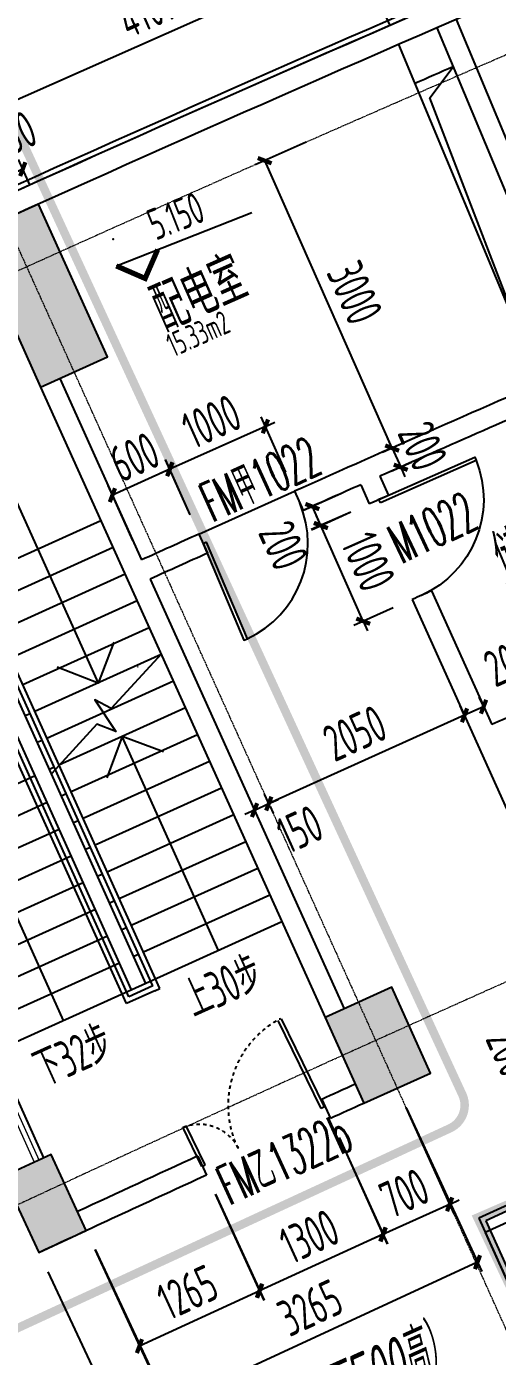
# Model space of a CAD drawing. Header units: millimetres. Extents: x 0 to 12095980, y -6694179 to 0.
# Drawn here: x 11648439 to 11652934, y -6415919 to -6403229 of the extents above; entities that cross this region are included whole.
import ezdxf
from ezdxf.enums import TextEntityAlignment as Align

# ---------------------------------------------------------------- set-up
doc = ezdxf.new("R2010")
doc.units = ezdxf.units.MM
doc.header["$LTSCALE"] = 10
for name, pattern in [('A1-RG-AXIS$0$CENTER', [50.8, 31.75, -6.35, 6.35, -6.35]), ('A1-RI-F2$0$Dash', [6, 3, -3]), ('A1-RI-F2$0$DASHDOT', [1, 0.5, -0.25, 0, -0.25]), ('A1-RI-F2$0$DASHED', [0.75, 0.5, -0.25]), ('A1-RI-F2$0$HIDDEN2', [0.1875, 0.125, -0.0625])]:
    doc.linetypes.add(name, pattern=pattern)
for name, color, linetype in [('A1-RD-2F$0$A-louban', 5, 'Continuous'), ('A1-RD-2F$0$A-WALL', 7, 'Continuous'), ('A1-RD-2F$0$外保温', 41, 'Continuous'), ('A1-RG-AXIS$0$A-COLU-HATH', 8, 'Continuous'), ('A1-RG-AXIS$0$A-COLUMN', 7, 'Continuous'), ('A1-RG-AXIS$0$A2-RG-AXIS-150$0$A-DIMS-100', 1, 'Continuous'), ('A1-RI-F2$0$0M-防火分区、防烟分区', 30, 'A1-RI-F2$0$DASHDOT'), ('A1-RI-F2$0$A-DIMS-1：100', 1, 'Continuous'), ('A1-RI-F2$0$A-DOOR', 32, 'Continuous'), ('A1-RI-F2$0$A-FUZHUXIAN', 55, 'A1-RI-F2$0$HIDDEN2'), ('A1-RI-F2$0$A-HOLE', 2, 'Continuous'), ('A1-RI-F2$0$A-STRS', 50, 'Continuous'), ('A1-RI-F2$0$A-STRS-HRAL', 3, 'Continuous'), ('A1-RI-F2$0$A-SYMB', 4, 'Continuous'), ('A1-RI-F2$0$A-SYMB-AREA', 4, 'Continuous'), ('A1-RI-F2$0$A-SYMB-NAME', 4, 'Continuous'), ('A1-RI-F2$0$A-SYMB-STRS', 1, 'Continuous'), ('A1-RI-F2$0$A-TEXT', 4, 'Continuous'), ('A1-RI-F2$0$A-TEXT1', 4, 'Continuous'), ('A1-RI-F2$0$A-WALL', 7, 'Continuous'), ('A1-RI-F2$0$A1-RI-BF$0$A-SYMB-STRS', 1, 'Continuous'), ('A1-RI-F2$0$N-SYMB-DOOR', 13, 'Continuous'), ('A1-RI-F2$0$N-SYMB-DOOR1', 13, 'Continuous'), ('A1-RI-F2$0$N-SYMB-DOOR2', 13, 'Continuous')]:
    doc.layers.add(name, color=color, linetype=linetype)
doc.layers.add('A1-RG-AXIS$0$A-GRID', color=1, linetype='A1-RG-AXIS$0$CENTER', lineweight=9)
doc.layers.add('A1-RI-F2$0$A-STRA-HRAL', color=3, linetype='Continuous', lineweight=9)
doc.styles.add('A1-RG-AXIS$0$A2-RG-AXIS-150$0$XD2008', font='romans.shx', dxfattribs={"width": 0.7})
doc.styles.add('A1-RI-F2$0$ECADI', font='gbeitc.shx', dxfattribs={"width": 0.7, "bigfont": 'gbcbig.shx'})
doc.styles.add('A1-RI-F2$0$ECADI-SYM', font='simplex.shx', dxfattribs={"width": 0.7, "bigfont": 'hztxt.shx'})
doc.styles.add('A1-RI-F2$0$HZTXT', font='hzs-1.shx', dxfattribs={"width": 0.7, "bigfont": 'hztxt.shx'})
doc.styles.add('A1-RI-F2$0$XD2008', font='xd-hzs.shx', dxfattribs={"width": 0.7, "bigfont": 'xd-hztxt.shx'})
doc.dimstyles.new('A1-RG-AXIS$0$A2-RG-AXIS-150$0$XD100', dxfattribs={"dimscale": 100, "dimtxt": 5.5, "dimasz": 1.5, "dimexe": 1, "dimexo": 2, "dimgap": 0.5, "dimtad": 1, "dimdec": 0, "dimdsep": 46, "dimtxsty": 'A1-RG-AXIS$0$A2-RG-AXIS-150$0$XD2008', "dimblk": 'A1-RG-AXIS$0$A2-RG-AXIS-150$0$_ArchTick', "dimcen": 2.5, "dimclrt": 4, "dimaunit": 1, "dimadec": 3, "dimazin": 0, "dimtfac": 1, "dimtdec": 0, "dimtix": 1, "dimtmove": 0, "dimatfit": 3, "dimfxl": 1, "dimtolj": 1, "dimtzin": 0, "dimarcsym": 0})
doc.dimstyles.new('A1-RI-F2$0$XD100$0', dxfattribs={"dimscale": 100, "dimtxt": 3.5, "dimasz": 2, "dimexe": 1, "dimexo": 2, "dimgap": 1, "dimtad": 1, "dimdec": 0, "dimdsep": 46, "dimtxsty": 'A1-RI-F2$0$XD2008', "dimblk1": 'A1-RI-F2$0$_ArchTick', "dimblk2": 'A1-RI-F2$0$_ArchTick', "dimsah": 1, "dimcen": 2.5, "dimclrd": 1, "dimclre": 1, "dimclrt": 4, "dimaunit": 1, "dimadec": 0, "dimazin": 0, "dimtfac": 1, "dimtdec": 0, "dimtix": 1, "dimtmove": 2, "dimatfit": 3, "dimfxl": 1, "dimtolj": 1, "dimtzin": 0, "dimarcsym": 0})

# ---------------------------------------------------------------- blocks, each defined once
blk = doc.blocks.new('A1-RI-F2$0$5erhfh')
at = {"layer": 'A1-RI-F2$0$A-SYMB-AREA', "style": 'A1-RI-F2$0$ECADI', "width": 0.7}
blk.add_attdef('340M2', text='', height=2.5, dxfattribs=at).set_placement((0, 1.25), align=Align.MIDDLE_LEFT)
at = {"layer": 'A1-RI-F2$0$A-SYMB-NAME', "style": 'A1-RI-F2$0$ECADI', "width": 0.7}
blk.add_attdef('CHINESENAME', (-12.29, 3.09), '', height=4.5, dxfattribs=at)
blk = doc.blocks.new('A1-RI-F2$0$_ArchTick')
at = {"color": 0, "linetype": 'ByBlock', "const_width": 0.4}
blk.add_lwpolyline([(-0.5, -0.5), (0.5, 0.5)], dxfattribs=at)
blk = doc.blocks.new('*D236')
at = {"layer": 'A1-RI-F2$0$A-DIMS-1：100', "color": 1, "linetype": 'ByBlock', "lineweight": -2, "transparency": 16777216}
for p, q in [((11653765, -6412341), (11653095, -6412638)), ((11653846, -6412524), (11653176, -6412821)), ((11653186, -6412597), (11653267, -6412780))]:
    blk.add_line(p, q, dxfattribs=at)
at = {"layer": 'A1-RI-F2$0$A-DIMS-1：100', "color": 1, "linetype": 'ByBlock', "lineweight": -2, "transparency": 16777216, "xscale": 100, "yscale": 100, "zscale": 100}
for p, rotation in [((11653186, -6412597), 113.8754488743061), ((11653267, -6412780), 293.8754488743061)]:
    blk.add_blockref('A1-RI-F2$0$_ArchTick', p, dxfattribs=dict(at, rotation=rotation))
at = {"layer": 'A1-RI-F2$0$A-DIMS-1：100', "color": 4, "linetype": 'ByBlock', "transparency": 16777216, "insert": (11653061, -6413013), "char_height": 350, "attachment_point": 5, "rotation": 293.8754, "style": 'A1-RI-F2$0$XD2008'}
blk.add_mtext('\\A1;200', dxfattribs=at)
blk = doc.blocks.new('*D116')
at = {"layer": 'A1-RI-F2$0$A-DIMS-1：100', "color": 1, "linetype": 'ByBlock', "lineweight": -2, "transparency": 16777216}
for p, q in [((11652066, -6413553), (11652786, -6415110)), ((11649102, -6414923), (11649822, -6416480)), ((11652744, -6415020), (11649780, -6416389))]:
    blk.add_line(p, q, dxfattribs=at)
at = {"layer": 'A1-RI-F2$0$A-DIMS-1：100', "color": 1, "linetype": 'ByBlock', "lineweight": -2, "transparency": 16777216, "xscale": 100, "yscale": 100, "zscale": 100}
for p, rotation in [((11652744, -6415020), 24.79391384182029), ((11649780, -6416389), 204.7939138418203)]:
    blk.add_blockref('A1-RI-F2$0$_ArchTick', p, dxfattribs=dict(at, rotation=rotation))
at = {"layer": 'A1-RI-F2$0$A-DIMS-1：100', "color": 4, "linetype": 'ByBlock', "transparency": 16777216, "insert": (11651146, -6415455), "char_height": 350, "attachment_point": 5, "rotation": 24.7939, "style": 'A1-RI-F2$0$XD2008'}
blk.add_mtext('\\A1;3265', dxfattribs=at)
blk = doc.blocks.new('*D241')
at = {"layer": 'A1-RI-F2$0$A-DIMS-1：100', "color": 1, "linetype": 'ByBlock', "lineweight": -2, "transparency": 16777216}
for p, q in [((11649093, -6414899), (11649832, -6416475)), ((11648640, -6415111), (11649379, -6416687)), ((11649790, -6416384), (11649337, -6416596)), ((11649790, -6416384), (11649880, -6416342)), ((11649337, -6416596), (11649246, -6416639))]:
    blk.add_line(p, q, dxfattribs=at)
at = {"layer": 'A1-RI-F2$0$A-DIMS-1：100', "color": 1, "linetype": 'ByBlock', "lineweight": -2, "transparency": 16777216, "xscale": 100, "yscale": 100, "zscale": 100}
for p, rotation in [((11649790, -6416384), 205.1324728705067), ((11649337, -6416596), 25.13247287050674)]:
    blk.add_blockref('A1-RI-F2$0$_ArchTick', p, dxfattribs=dict(at, rotation=rotation))
at = {"layer": 'A1-RI-F2$0$A-DIMS-1：100', "color": 4, "linetype": 'ByBlock', "transparency": 16777216, "insert": (11649446, -6416241), "char_height": 350, "attachment_point": 5, "rotation": 25.1325, "style": 'A1-RI-F2$0$XD2008'}
blk.add_mtext('\\A1;500', dxfattribs=at)
blk = doc.blocks.new('*D242')
at = {"layer": 'A1-RI-F2$0$A-DIMS-1：100', "color": 1, "linetype": 'ByBlock', "lineweight": -2, "transparency": 16777216}
for p, q in [((11652060, -6413543), (11652519, -6414559)), ((11651422, -6413831), (11651882, -6414847)), ((11652478, -6414468), (11652569, -6414426)), ((11652478, -6414468), (11651840, -6414756)), ((11651840, -6414756), (11651749, -6414797))]:
    blk.add_line(p, q, dxfattribs=at)
at = {"layer": 'A1-RI-F2$0$A-DIMS-1：100', "color": 1, "linetype": 'ByBlock', "lineweight": -2, "transparency": 16777216, "xscale": 100, "yscale": 100, "zscale": 100}
for p, rotation in [((11652478, -6414468), 204.3420965822948), ((11651840, -6414756), 24.34209658229478)]:
    blk.add_blockref('A1-RI-F2$0$_ArchTick', p, dxfattribs=dict(at, rotation=rotation))
at = {"layer": 'A1-RI-F2$0$A-DIMS-1：100', "color": 4, "linetype": 'ByBlock', "transparency": 16777216, "insert": (11652046, -6414361), "char_height": 350, "attachment_point": 5, "rotation": 24.3421, "style": 'A1-RI-F2$0$XD2008'}
blk.add_mtext('\\A1;700', dxfattribs=at)
blk = doc.blocks.new('*D243')
at = {"layer": 'A1-RI-F2$0$A-DIMS-1：100', "color": 1, "linetype": 'ByBlock', "lineweight": -2, "transparency": 16777216}
for p, q in [((11651423, -6413831), (11651886, -6414845)), ((11650240, -6414371), (11650703, -6415385)), ((11651844, -6414754), (11650661, -6415294))]:
    blk.add_line(p, q, dxfattribs=at)
at = {"layer": 'A1-RI-F2$0$A-DIMS-1：100', "color": 1, "linetype": 'ByBlock', "lineweight": -2, "transparency": 16777216, "xscale": 100, "yscale": 100, "zscale": 100}
for p, rotation in [((11651844, -6414754), 24.54432304152413), ((11650661, -6415294), 204.5443230415242)]:
    blk.add_blockref('A1-RI-F2$0$_ArchTick', p, dxfattribs=dict(at, rotation=rotation))
at = {"layer": 'A1-RI-F2$0$A-DIMS-1：100', "color": 4, "linetype": 'ByBlock', "transparency": 16777216, "insert": (11651139, -6414774), "char_height": 350, "attachment_point": 5, "rotation": 24.5443, "style": 'A1-RI-F2$0$XD2008'}
blk.add_mtext('\\A1;1300', dxfattribs=at)
blk = doc.blocks.new('*D244')
at = {"layer": 'A1-RI-F2$0$A-DIMS-1：100', "color": 1, "linetype": 'ByBlock', "lineweight": -2, "transparency": 16777216}
for p, q in [((11650241, -6414371), (11650706, -6415383)), ((11649091, -6414899), (11649557, -6415912)), ((11650665, -6415292), (11649516, -6415821))]:
    blk.add_line(p, q, dxfattribs=at)
at = {"layer": 'A1-RI-F2$0$A-DIMS-1：100', "color": 1, "linetype": 'ByBlock', "lineweight": -2, "transparency": 16777216, "xscale": 100, "yscale": 100, "zscale": 100}
for p, rotation in [((11650665, -6415292), 24.70948698185333), ((11649516, -6415821), 204.7094869818534)]:
    blk.add_blockref('A1-RI-F2$0$_ArchTick', p, dxfattribs=dict(at, rotation=rotation))
at = {"layer": 'A1-RI-F2$0$A-DIMS-1：100', "color": 4, "linetype": 'ByBlock', "transparency": 16777216, "insert": (11649975, -6415307), "char_height": 350, "attachment_point": 5, "rotation": 24.7095, "style": 'A1-RI-F2$0$XD2008'}
blk.add_mtext('\\A1;1265', dxfattribs=at)
blk = doc.blocks.new('A1-RI-F2$0$A1wenzi')
at = {"layer": 'A1-RI-F2$0$A-SYMB-NAME', "linetype": 'ByBlock', "style": 'A1-RI-F2$0$HZTXT', "width": 0.7}
blk.add_attdef('行政办公', (11600457, -6454949), '', height=350, dxfattribs=at)
blk = doc.blocks.new('A1-RI-F2$0$进户门')
at = {"layer": 'A1-RI-F2$0$A-DOOR', "linetype": 'Continuous'}
for p, q in [((0, 0), (0, -383)), ((1200, 4), (1200, -860))]:
    blk.add_line(p, q, dxfattribs=at)
for points in [[(0, 0), (0, -383)], [(0, 0), (32, 0)], [(32, 0), (32, -383)], [(1168, 4), (1168, -860)], [(1200, 4), (1168, 4)], [(1200, 4), (1200, -860)]]:
    blk.add_lwpolyline(points, dxfattribs=at)
at = {"layer": 'A1-RI-F2$0$A-DOOR', "linetype": 'A1-RI-F2$0$Dash'}
for centre, radius, start, end in [((-25, -1), 383, 274.2492, 0.2101), ((1229, 4), 872, 180.2762, 268.0603)]:
    blk.add_arc(centre, radius, start, end, dxfattribs=at)
blk = doc.blocks.new('*D294')
at = {"layer": 'A1-RI-F2$0$A-DIMS-1：100', "color": 1, "linetype": 'ByBlock', "lineweight": -2, "transparency": 16777216}
for p, q in [((11651108, -6404333), (11650621, -6404549)), ((11651929, -6407251), (11650712, -6404508)), ((11652324, -6407076), (11651838, -6407291))]:
    blk.add_line(p, q, dxfattribs=at)
at = {"layer": 'A1-RI-F2$0$A-DIMS-1：100', "color": 1, "linetype": 'ByBlock', "lineweight": -2, "transparency": 16777216, "xscale": 100, "yscale": 100, "zscale": 100}
for p, rotation in [((11650712, -6404508), 113.9226240927053), ((11651929, -6407251), 293.9226240927052)]:
    blk.add_blockref('A1-RI-F2$0$_ArchTick', p, dxfattribs=dict(at, rotation=rotation))
at = {"layer": 'A1-RI-F2$0$A-DIMS-1：100', "color": 4, "linetype": 'ByBlock', "transparency": 16777216, "insert": (11651572, -6405768), "char_height": 350, "attachment_point": 5, "rotation": 293.9226, "style": 'A1-RI-F2$0$XD2008'}
blk.add_mtext('\\A1;3000', dxfattribs=at)
blk = doc.blocks.new('*D295')
at = {"layer": 'A1-RI-F2$0$A-DIMS-1：100', "color": 1, "linetype": 'ByBlock', "lineweight": -2, "transparency": 16777216}
for p, q in [((11651929, -6407251), (11651889, -6407160)), ((11652033, -6407205), (11651838, -6407292)), ((11651929, -6407251), (11652011, -6407434)), ((11652114, -6407388), (11651919, -6407475)), ((11652011, -6407434), (11652051, -6407525))]:
    blk.add_line(p, q, dxfattribs=at)
at = {"layer": 'A1-RI-F2$0$A-DIMS-1：100', "color": 1, "linetype": 'ByBlock', "lineweight": -2, "transparency": 16777216, "xscale": 100, "yscale": 100, "zscale": 100}
for p, rotation in [((11651929, -6407251), 293.9808935810037), ((11652011, -6407434), 113.9808935810037)]:
    blk.add_blockref('A1-RI-F2$0$_ArchTick', p, dxfattribs=dict(at, rotation=rotation))
at = {"layer": 'A1-RI-F2$0$A-DIMS-1：100', "color": 4, "linetype": 'ByBlock', "transparency": 16777216, "insert": (11652221, -6407231), "char_height": 350, "attachment_point": 5, "rotation": 293.9809, "style": 'A1-RI-F2$0$XD2008'}
blk.add_mtext('\\A1;200', dxfattribs=at)
blk = doc.blocks.new('*D296')
at = {"layer": 'A1-RI-F2$0$A-DIMS-1：100', "color": 1, "linetype": 'ByBlock', "lineweight": -2, "transparency": 16777216}
for p, q in [((11652615, -6409790), (11652579, -6409710)), ((11652802, -6409719), (11652620, -6409801)), ((11652797, -6409708), (11652761, -6409627))]:
    blk.add_line(p, q, dxfattribs=at)
at = {"layer": 'A1-RI-F2$0$A-DIMS-1：100', "color": 1, "linetype": 'ByBlock', "lineweight": -2, "transparency": 16777216, "xscale": 100, "yscale": 100, "zscale": 100}
for p, rotation in [((11652620, -6409801), 204.2523661016138), ((11652802, -6409719), 24.2523661016138)]:
    blk.add_blockref('A1-RI-F2$0$_ArchTick', p, dxfattribs=dict(at, rotation=rotation))
at = {"layer": 'A1-RI-F2$0$A-DIMS-1：100', "color": 4, "linetype": 'ByBlock', "transparency": 16777216, "insert": (11653037, -6409292), "char_height": 350, "attachment_point": 5, "rotation": 24.2524, "style": 'A1-RI-F2$0$XD2008'}
blk.add_mtext('\\A1;200', dxfattribs=at)
blk = doc.blocks.new('*D297')
at = {"layer": 'A1-RI-F2$0$A-DIMS-1：100', "color": 1, "linetype": 'ByBlock', "lineweight": -2, "transparency": 16777216}
for p, q in [((11652614, -6409787), (11652579, -6409710)), ((11652620, -6409801), (11650751, -6410644)), ((11650745, -6410630), (11650710, -6410553))]:
    blk.add_line(p, q, dxfattribs=at)
at = {"layer": 'A1-RI-F2$0$A-DIMS-1：100', "color": 1, "linetype": 'ByBlock', "lineweight": -2, "transparency": 16777216, "xscale": 100, "yscale": 100, "zscale": 100}
for p, rotation in [((11652620, -6409801), 24.29328656344113), ((11650751, -6410644), 204.2932865634411)]:
    blk.add_blockref('A1-RI-F2$0$_ArchTick', p, dxfattribs=dict(at, rotation=rotation))
at = {"layer": 'A1-RI-F2$0$A-DIMS-1：100', "color": 4, "linetype": 'ByBlock', "transparency": 16777216, "insert": (11651572, -6409972), "char_height": 350, "attachment_point": 5, "rotation": 24.2933, "style": 'A1-RI-F2$0$XD2008'}
blk.add_mtext('\\A1;2050', dxfattribs=at)
blk = doc.blocks.new('A1-RI-F2$0$A-X-D2-60$0$d1000')
at = {"layer": 'A1-RI-F2$0$A-DOOR'}
blk.add_lwpolyline([(1257258, 175907), (1257258, 175942), (1256258, 175942), (1256258, 175907)], close=True, dxfattribs=at)
blk.add_arc((1257258, 175942), 1000, 182.0058, 269.9549, dxfattribs=at)
blk = doc.blocks.new('*D298')
at = {"layer": 'A1-RI-F2$0$A-DIMS-1：100', "color": 1, "linetype": 'ByBlock', "lineweight": -2, "transparency": 16777216}
for p, q in [((11650719, -6407044), (11649807, -6407452)), ((11650915, -6407481), (11650678, -6406953)), ((11650719, -6407044), (11650810, -6407003)), ((11650002, -6407889), (11649766, -6407361)), ((11649807, -6407452), (11649715, -6407493))]:
    blk.add_line(p, q, dxfattribs=at)
at = {"layer": 'A1-RI-F2$0$A-DIMS-1：100', "color": 1, "linetype": 'ByBlock', "lineweight": -2, "transparency": 16777216, "xscale": 100, "yscale": 100, "zscale": 100}
for p, rotation in [((11650719, -6407044), 204.1197708301754), ((11649807, -6407452), 24.11977083017544)]:
    blk.add_blockref('A1-RI-F2$0$_ArchTick', p, dxfattribs=dict(at, rotation=rotation))
at = {"layer": 'A1-RI-F2$0$A-DIMS-1：100', "color": 4, "linetype": 'ByBlock', "transparency": 16777216, "insert": (11650204, -6406997), "char_height": 350, "attachment_point": 5, "rotation": 24.1198, "style": 'A1-RI-F2$0$XD2008'}
blk.add_mtext('\\A1;1000', dxfattribs=at)
blk = doc.blocks.new('*D299')
at = {"layer": 'A1-RI-F2$0$A-DIMS-1：100', "color": 1, "linetype": 'ByBlock', "lineweight": -2, "transparency": 16777216}
for p, q in [((11650000, -6407887), (11649764, -6407362)), ((11649805, -6407453), (11649258, -6407700)), ((11649453, -6408134), (11649217, -6407609))]:
    blk.add_line(p, q, dxfattribs=at)
at = {"layer": 'A1-RI-F2$0$A-DIMS-1：100', "color": 1, "linetype": 'ByBlock', "lineweight": -2, "transparency": 16777216, "xscale": 100, "yscale": 100, "zscale": 100}
for p, rotation in [((11649805, -6407453), 24.29340956320583), ((11649258, -6407700), 204.2934095632058)]:
    blk.add_blockref('A1-RI-F2$0$_ArchTick', p, dxfattribs=dict(at, rotation=rotation))
at = {"layer": 'A1-RI-F2$0$A-DIMS-1：100', "color": 4, "linetype": 'ByBlock', "transparency": 16777216, "insert": (11649468, -6407337), "char_height": 350, "attachment_point": 5, "rotation": 24.2934, "style": 'A1-RI-F2$0$XD2008'}
blk.add_mtext('\\A1;600', dxfattribs=at)
blk = doc.blocks.new('*D300')
at = {"layer": 'A1-RI-F2$0$A-DIMS-1：100', "color": 1, "linetype": 'ByBlock', "lineweight": -2, "transparency": 16777216}
for p, q in [((11650751, -6410644), (11650842, -6410603)), ((11650615, -6410706), (11650523, -6410747)), ((11650615, -6410706), (11650751, -6410644)), ((11650627, -6410734), (11650656, -6410797)), ((11650764, -6410672), (11650792, -6410735))]:
    blk.add_line(p, q, dxfattribs=at)
at = {"layer": 'A1-RI-F2$0$A-DIMS-1：100', "color": 1, "linetype": 'ByBlock', "lineweight": -2, "transparency": 16777216, "xscale": 100, "yscale": 100, "zscale": 100}
for p, rotation in [((11650615, -6410706), 24.29328656336503), ((11650751, -6410644), 204.2932865633651)]:
    blk.add_blockref('A1-RI-F2$0$_ArchTick', p, dxfattribs=dict(at, rotation=rotation))
at = {"layer": 'A1-RI-F2$0$A-DIMS-1：100', "color": 4, "linetype": 'ByBlock', "transparency": 16777216, "insert": (11651047, -6410888), "char_height": 350, "attachment_point": 5, "rotation": 24.2933, "style": 'A1-RI-F2$0$XD2008'}
blk.add_mtext('\\A1;150', dxfattribs=at)
blk = doc.blocks.new('A1-RD-2F')
at = {"layer": 'A1-RD-2F$0$A-louban'}
blk.add_lwpolyline([(11674044.9, -6394540.6, 0.0055257), (11667448.1, -6396927.4), (11667323.5, -6396600.3, 0.0025517), (11666108.9, -6397057.8), (11666233.2, -6397385, 0.0036833), (11661849.4, -6399083.9), (11661717.6, -6398759.6, 0.0010199), (11660513.4, -6399239.5), (11660643, -6399564.6, 0.0012339), (11659190.3, -6400151), (11659056.7, -6399827.5, 0.0010212), (11657855.3, -6400318.8), (11657987.8, -6400642.8, 0.0025217), (11655033.1, -6401875.6), (11654894.9, -6401554, 0.0011154), (11653700.6, -6402062.3), (11653837.6, -6402384.4, 0.0053613), (11647609.3, -6405129.5)], format="xyb", dxfattribs=at)
blk.add_lwpolyline([(11669661, -6410633.4), (11668693.3, -6408112.8, 0.0140492), (11652817.9, -6414736.6), (11653928.7, -6417197.6, -0.0140466)], format="xyb", close=True, dxfattribs=at)
at = {"layer": 'A1-RD-2F$0$A-WALL', "linetype": 'ByBlock'}
for centre, radius, start, end in [((11778729.3, -6694180.2), 317400, 113.216508, 114.400131), ((11778761, -6694251.1), 317277.6, 113.21687, 114.394258)]:
    blk.add_arc(centre, radius, start, end, dxfattribs=at)
at = {"layer": 'A1-RD-2F$0$外保温'}
blk.add_arc((11778729.3, -6694180.2), 317450, 113.216508, 114.401579, dxfattribs=at)
blk = doc.blocks.new('A1-RI-F2$0$st-03-2f')
at = {"layer": 'A1-RI-F2$0$A-STRS', "linetype": 'Continuous', "ltscale": 0.5}
for p, q in [((12252903, 7223949), (12249903, 7223949)), ((12251328, 7219749), (12251328, 7223949)), ((12251478, 7221943), (12251478, 7223949)), ((12252903, 7223669), (12251578, 7223669)), ((12252903, 7223389), (12251578, 7223389)), ((12252903, 7223109), (12251578, 7223109)), ((12252903, 7222829), (12251578, 7222829)), ((12251528, 7222549), (12251478, 7222549)), ((12252903, 7222549), (12251578, 7222549)), ((12251528, 7222269), (12251478, 7222269)), ((12252171, 7222269), (12251578, 7222269)), ((12252903, 7222269), (12252171, 7222269)), ((12251328, 7221989), (12249903, 7221989)), ((12251528, 7221989), (12251478, 7221989)), ((12251478, 7219749), (12251478, 7221943)), ((12252903, 7221989), (12251578, 7221989)), ((12251328, 7221709), (12249903, 7221709)), ((12251528, 7221709), (12251478, 7221709)), ((12252903, 7221709), (12251578, 7221709)), ((12251328, 7221429), (12249903, 7221429)), ((12251528, 7221429), (12251478, 7221429)), ((12252903, 7221429), (12251578, 7221429)), ((12251328, 7221149), (12249903, 7221149)), ((12251528, 7221149), (12251478, 7221149)), ((12252903, 7221149), (12251578, 7221149)), ((12251328, 7220869), (12249903, 7220869)), ((12251528, 7220869), (12251478, 7220869)), ((12252903, 7220869), (12251578, 7220869)), ((12251328, 7220589), (12249903, 7220589)), ((12251528, 7220589), (12251478, 7220589)), ((12252903, 7220589), (12251578, 7220589)), ((12251328, 7220309), (12249903, 7220309)), ((12251528, 7220309), (12251478, 7220309)), ((12252903, 7220309), (12251578, 7220309)), ((12251328, 7220029), (12249903, 7220029)), ((12251528, 7220029), (12251478, 7220029)), ((12252903, 7220029), (12251578, 7220029)), ((12251478, 7219749), (12249903, 7219749)), ((12252903, 7219749), (12251478, 7219749))]:
    blk.add_line(p, q, dxfattribs=at)
at = {"layer": 'A1-RI-F2$0$A-STRS-HRAL', "ltscale": 50}
for p, q in [((12251228, 7219649), (12251228, 7224049)), ((12251278, 7219699), (12251278, 7223999)), ((12251528, 7219699), (12251528, 7223999)), ((12251578, 7219649), (12251578, 7224049)), ((12251528, 7219649), (12251228, 7219649)), ((12251528, 7219699), (12251278, 7219699)), ((12251528, 7219649), (12251578, 7219649))]:
    blk.add_line(p, q, dxfattribs=at)
at = {"layer": 'A1-RI-F2$0$A-SYMB-STRS'}
for points in [[(12252907, 7222554), (12252254, 7222275), (12252146, 7222417), (12252205, 7222058), (12252070, 7222196), (12251478, 7221943)], [(12252539, 7221695), (12252240, 7221989), (12251946, 7221690)], [(12252240, 7219749), (12252240, 7221989)]]:
    blk.add_lwpolyline(points, dxfattribs=at)
at = {"layer": 'A1-RI-F2$0$A1-RI-BF$0$A-SYMB-STRS', "ltscale": 50}
for points in [[(12250615, 7219749), (12250618, 7224982), (12252240, 7224982), (12252240, 7222549)], [(12252540, 7222843), (12252240, 7222549), (12251946, 7222849)]]:
    blk.add_lwpolyline(points, dxfattribs=at)
blk = doc.blocks.new('*D387')
at = {"layer": 'A1-RI-F2$0$A-DIMS-1：100', "color": 1, "linetype": 'ByBlock', "lineweight": -2, "transparency": 16777216}
for p, q in [((11648470, -6404740), (11648361, -6404498)), ((11648151, -6404884), (11648042, -6404642)), ((11648402, -6404589), (11648083, -6404733))]:
    blk.add_line(p, q, dxfattribs=at)
at = {"layer": 'A1-RI-F2$0$A-DIMS-1：100', "color": 1, "linetype": 'ByBlock', "lineweight": -2, "transparency": 16777216, "xscale": 100, "yscale": 100, "zscale": 100}
for p, rotation in [((11648402, -6404589), 24.29957454184757), ((11648083, -6404733), 204.2995745418475)]:
    blk.add_blockref('A1-RI-F2$0$_ArchTick', p, dxfattribs=dict(at, rotation=rotation))
at = {"layer": 'A1-RI-F2$0$A-DIMS-1：100', "color": 4, "linetype": 'ByBlock', "transparency": 16777216, "insert": (11648295, -6404270), "char_height": 350, "attachment_point": 5, "rotation": 24.2996, "style": 'A1-RI-F2$0$XD2008'}
blk.add_mtext('\\A1;350', dxfattribs=at)
blk = doc.blocks.new('*D391')
at = {"layer": 'A1-RI-F2$0$A-DIMS-1：100', "color": 1, "linetype": 'ByBlock', "lineweight": -2, "transparency": 16777216}
for p, q in [((11651587, -6402491), (11647830, -6404158)), ((11651909, -6403217), (11651546, -6402400)), ((11648152, -6404884), (11647790, -6404066))]:
    blk.add_line(p, q, dxfattribs=at)
at = {"layer": 'A1-RI-F2$0$A-DIMS-1：100', "color": 1, "linetype": 'ByBlock', "lineweight": -2, "transparency": 16777216, "xscale": 100, "yscale": 100, "zscale": 100}
for p, rotation in [((11651587, -6402491), 23.92111241610926), ((11647830, -6404158), 203.9211124161092)]:
    blk.add_blockref('A1-RI-F2$0$_ArchTick', p, dxfattribs=dict(at, rotation=rotation))
at = {"layer": 'A1-RI-F2$0$A-DIMS-1：100', "color": 4, "linetype": 'ByBlock', "transparency": 16777216, "insert": (11649597, -6403073), "char_height": 350, "attachment_point": 5, "rotation": 23.9211, "style": 'A1-RI-F2$0$XD2008'}
blk.add_mtext('\\A1;4109', dxfattribs=at)
blk = doc.blocks.new('*D508')
at = {"layer": 'A1-RI-F2$0$A-DIMS-1：100', "color": 1, "linetype": 'ByBlock', "lineweight": -2, "transparency": 16777216}
for p, q in [((11651534, -6407862), (11651156, -6408029)), ((11651248, -6407989), (11651207, -6407897)), ((11651653, -6408903), (11651248, -6407989)), ((11651939, -6408776), (11651562, -6408943)), ((11651653, -6408903), (11651694, -6408994))]:
    blk.add_line(p, q, dxfattribs=at)
at = {"layer": 'A1-RI-F2$0$A-DIMS-1：100', "color": 1, "linetype": 'ByBlock', "lineweight": -2, "transparency": 16777216, "xscale": 100, "yscale": 100, "zscale": 100}
for p, rotation in [((11651248, -6407989), 293.9169693604501), ((11651653, -6408903), 113.9169693604501)]:
    blk.add_blockref('A1-RI-F2$0$_ArchTick', p, dxfattribs=dict(at, rotation=rotation))
at = {"layer": 'A1-RI-F2$0$A-DIMS-1：100', "color": 4, "linetype": 'ByBlock', "transparency": 16777216, "insert": (11651702, -6408334), "char_height": 350, "attachment_point": 5, "rotation": 293.917, "style": 'A1-RI-F2$0$XD2008'}
blk.add_mtext('\\A1;1000', dxfattribs=at)
blk = doc.blocks.new('*D509')
at = {"layer": 'A1-RI-F2$0$A-DIMS-1：100', "color": 1, "linetype": 'ByBlock', "lineweight": -2, "transparency": 16777216}
for p, q in [((11651447, -6407683), (11651076, -6407850)), ((11651249, -6407991), (11651167, -6407809)), ((11651529, -6407865), (11651158, -6408033))]:
    blk.add_line(p, q, dxfattribs=at)
at = {"layer": 'A1-RI-F2$0$A-DIMS-1：100', "color": 1, "linetype": 'ByBlock', "lineweight": -2, "transparency": 16777216, "xscale": 100, "yscale": 100, "zscale": 100}
for p, rotation in [((11651167, -6407809), 114.252366102609), ((11651249, -6407991), 294.252366102609)]:
    blk.add_blockref('A1-RI-F2$0$_ArchTick', p, dxfattribs=dict(at, rotation=rotation))
at = {"layer": 'A1-RI-F2$0$A-DIMS-1：100', "color": 4, "linetype": 'ByBlock', "transparency": 16777216, "insert": (11650891, -6408180), "char_height": 350, "attachment_point": 5, "rotation": 294.2524, "style": 'A1-RI-F2$0$XD2008'}
blk.add_mtext('\\A1;200', dxfattribs=at)
blk = doc.blocks.new('A1-RI-F2$0$mc')
at = {"layer": 'A1-RI-F2$0$N-SYMB-DOOR', "style": 'A1-RI-F2$0$ECADI-SYM', "width": 0.7}
for tag, p in [('门窗主编号1', (55.7, -311.3)), ('门窗主编号2', (667.6, -311.3))]:
    blk.add_attdef(tag, p, '', height=180, dxfattribs=at)
at = {"layer": 'A1-RI-F2$0$N-SYMB-DOOR', "style": 'A1-RI-F2$0$ECADI-SYM', "width": 0.7, "flags": 1}
for tag, p in [('洞口尺寸(宽X高)', (55.6, -717.2)), ('备注', (57.1, -921.2))]:
    blk.add_attdef(tag, p, '', height=180, dxfattribs=at)
at = {"layer": 'A1-RI-F2$0$N-SYMB-DOOR1', "style": 'A1-RI-F2$0$ECADI-SYM', "width": 0.7}
blk.add_attdef('门窗辅编号1', (55.7, -516.1), '', height=180, dxfattribs=at)
at = {"layer": 'A1-RI-F2$0$N-SYMB-DOOR2', "style": 'A1-RI-F2$0$ECADI-SYM', "width": 0.7}
blk.add_attdef('门窗辅编号2', (311.5, -516.1), '', height=180, dxfattribs=at)
blk = doc.blocks.new('A1-RG-AXIS$0$A2-RG-AXIS-150$0$_ArchTick')
at = {"color": 0, "linetype": 'ByBlock', "const_width": 0.4}
blk.add_lwpolyline([(-0.5, -0.5), (0.5, 0.5)], dxfattribs=at)
blk = doc.blocks.new('*D722')
at = {"layer": 'A1-RG-AXIS$0$A2-RG-AXIS-150$0$A-DIMS-100', "color": 0, "lineweight": -2, "ltscale": 3, "transparency": 16777216}
for p, q in [((11670910, -6387267), (11670916, -6387284)), ((11580897, -6435951), (11580908, -6435965))]:
    blk.add_line(p, q, dxfattribs=at)
blk.add_arc((11778732, -6694179), 325182, 109.35703, 127.45663, dxfattribs=at)
at = {"layer": 'A1-RG-AXIS$0$A2-RG-AXIS-150$0$A-DIMS-100', "color": 0, "lineweight": -2, "ltscale": 3, "transparency": 16777216, "xscale": 150, "yscale": 150, "zscale": 150}
for p, rotation in [((11670949, -6387378), 19.35703132825471), ((11580969, -6436044), 217.4566338573137)]:
    blk.add_blockref('A1-RG-AXIS$0$A2-RG-AXIS-150$0$_ArchTick', p, dxfattribs=dict(at, rotation=rotation))
at = {"layer": 'A1-RG-AXIS$0$A2-RG-AXIS-150$0$A-DIMS-100', "color": 4, "ltscale": 3, "transparency": 16777216, "insert": (11623903, -6407911), "char_height": 375, "attachment_point": 5, "rotation": 28.4068, "style": 'A1-RG-AXIS$0$A2-RG-AXIS-150$0$XD2008'}
blk.add_mtext('\\A1;18°5\'59"', dxfattribs=at)
blk = doc.blocks.new('A1-RG-AXIS$0$colu')
at = {"layer": 'A1-RG-AXIS$0$A-COLU-HATH', "linetype": 'ByBlock'}
h = blk.add_hatch(color=256, dxfattribs=at)
h.paths.add_polyline_path([(11591264, -6433839), (11591159, -6433557), (11590222, -6433908), (11590400, -6434382)])
h.paths.add_polyline_path([(11582706, -6437301), (11582516, -6436795), (11581580, -6437146), (11581701, -6437474)])
h.paths.add_polyline_path([(11590472, -6449024), (11591080, -6449817), (11591635, -6449392), (11591027, -6448598)])
h.paths.add_polyline_path([(11597647, -6443800), (11598174, -6444530), (11598741, -6444120), (11598215, -6443391)])
h.paths.add_polyline_path([(11585545, -6442594), (11586154, -6443388), (11586709, -6442962), (11586101, -6442168)])
h.paths.add_polyline_path([(11592849, -6437150), (11593376, -6437880), (11593943, -6437471), (11593417, -6436741)])
h.paths.add_polyline_path([(11606395, -6455924), (11606921, -6456654), (11607489, -6456244), (11606962, -6455514)])
h.paths.add_polyline_path([(11601626, -6449315), (11602153, -6450044), (11602720, -6449635), (11602194, -6448905)])
edge = h.paths.add_edge_path()
edge.add_arc((11595249, -6454684), 425, 0, 360)
edge = h.paths.add_edge_path()
edge.add_arc((11600176, -6461115), 425, 0, 360)
h.paths.add_polyline_path([(11613307, -6451074), (11613812, -6451818), (11614392, -6451425), (11613886, -6450680)])
h.paths.add_polyline_path([(11620356, -6446424), (11620839, -6447183), (11621430, -6446806), (11620946, -6446047)])
h.paths.add_polyline_path([(11615974, -6439552), (11616458, -6440311), (11617048, -6439934), (11616564, -6439175)])
h.paths.add_polyline_path([(11608730, -6444330), (11609235, -6445075), (11609815, -6444682), (11609309, -6443937)])
h.paths.add_polyline_path([(11600306, -6431919), (11600812, -6432664), (11601391, -6432270), (11600885, -6431526)])
h.paths.add_polyline_path([(11607910, -6426904), (11608394, -6427663), (11608984, -6427286), (11608500, -6426527)])
h.paths.add_polyline_path([(11630302, -6423285), (11630693, -6423983), (11631129, -6423739), (11630739, -6423040)])
h.paths.add_polyline_path([(11626248, -6416039), (11626639, -6416737), (11627075, -6416493), (11626684, -6415795)])
h.paths.add_polyline_path([(11627535, -6441978), (11627997, -6442751), (11628598, -6442392), (11628136, -6441619)])
h.paths.add_polyline_path([(11634839, -6437741), (11635279, -6438526), (11635889, -6438184), (11635450, -6437399)])
h.paths.add_polyline_path([(11615655, -6422109), (11616117, -6422881), (11616718, -6422522), (11616256, -6421750)])
h.paths.add_polyline_path([(11619863, -6429147), (11620325, -6429919), (11620926, -6429560), (11620464, -6428788)])
h.paths.add_polyline_path([(11630859, -6430629), (11631299, -6431414), (11631910, -6431072), (11631470, -6430287)])
h.paths.add_polyline_path([(11627539, -6424694), (11627978, -6425480), (11628589, -6425138), (11628150, -6424353)])
h.paths.add_polyline_path([(11623353, -6434983), (11623815, -6435756), (11624415, -6435396), (11623953, -6434624)])
h.paths.add_polyline_path([(11623535, -6417538), (11623974, -6418324), (11624585, -6417982), (11624146, -6417197)])
h.paths.add_polyline_path([(11635339, -6420464), (11635756, -6421262), (11636376, -6420938), (11635960, -6420140)])
h.paths.add_polyline_path([(11645506, -6407138), (11645842, -6407864), (11645388, -6408074), (11645053, -6407348)])
h.paths.add_polyline_path([(11648218, -6414201), (11648554, -6414927), (11649008, -6414718), (11648672, -6413991)])
h.paths.add_polyline_path([(11649797, -6429904), (11650191, -6430713), (11650820, -6430407), (11650426, -6429597)])
h.paths.add_polyline_path([(11632163, -6412872), (11631542, -6413196), (11632283, -6414615), (11632904, -6414290)])
h.paths.add_polyline_path([(11648553, -6404923), (11647915, -6405211), (11648573, -6406669), (11649211, -6406381)])
h.paths.add_polyline_path([(11638488, -6426491), (11638905, -6427289), (11639525, -6426965), (11639108, -6426167)])
h.paths.add_polyline_path([(11646232, -6422575), (11646626, -6423384), (11647255, -6423078), (11646862, -6422268)])
h.paths.add_polyline_path([(11643258, -6416460), (11643651, -6417269), (11644281, -6416963), (11643887, -6416153)])
edge = h.paths.add_edge_path()
edge.add_arc((11640554, -6410101), 425, 0, 360)
h.paths.add_polyline_path([(11642262, -6433715), (11642678, -6434512), (11643299, -6434188), (11642882, -6433391)])
h.paths.add_polyline_path([(11657439, -6426310), (11657809, -6427131), (11658447, -6426843), (11658077, -6426022)])
h.paths.add_polyline_path([(11654086, -6418882), (11654456, -6419702), (11655094, -6419414), (11654724, -6418594)])
h.paths.add_polyline_path([(11659423, -6409141), (11659770, -6409971), (11660416, -6409702), (11660069, -6408871)])
h.paths.add_polyline_path([(11651288, -6412684), (11651658, -6413504), (11652296, -6413216), (11651926, -6412396)])
h.paths.add_polyline_path([(11672567, -6404095), (11672841, -6404846), (11673311, -6404675), (11673037, -6403924)])
h.paths.add_polyline_path([(11669749, -6396288), (11670092, -6397229), (11670562, -6397058), (11670219, -6396117)])
h.paths.add_polyline_path([(11678236, -6409178), (11678568, -6410121), (11679228, -6409889), (11678897, -6408946)])
h.paths.add_polyline_path([(11675949, -6402668), (11676281, -6403611), (11676941, -6403379), (11676610, -6402436)])
h.paths.add_polyline_path([(11662042, -6415416), (11662388, -6416247), (11663034, -6415977), (11662688, -6415147)])
h.paths.add_polyline_path([(11670094, -6412181), (11670417, -6413021), (11671070, -6412770), (11670748, -6411930)])
h.paths.add_polyline_path([(11656266, -6401573), (11656651, -6402496), (11657297, -6402226), (11656912, -6401304)])
h.paths.add_polyline_path([(11664718, -6398177), (11665077, -6399111), (11665730, -6398860), (11665372, -6397926)])
h.paths.add_polyline_path([(11667657, -6405832), (11667980, -6406673), (11668633, -6406422), (11668311, -6405582)])
h.paths.add_polyline_path([(11673265, -6395025), (11673596, -6395969), (11674256, -6395737), (11673925, -6394793)])
edge = h.paths.add_edge_path()
edge.add_arc((11681417, -6417175), 425, 0, 360)
h.paths.add_polyline_path([(11673015, -6419789), (11673338, -6420629), (11673991, -6420379), (11673669, -6419538)])
h.paths.add_polyline_path([(11665180, -6422938), (11665527, -6423769), (11666173, -6423499), (11665826, -6422668)])
at = {"layer": 'A1-RG-AXIS$0$A-COLUMN'}
for points in [[(11648553, -6404923), (11647915, -6405211), (11648573, -6406669), (11649211, -6406381)], [(11651288, -6412684), (11651658, -6413504), (11652296, -6413216), (11651926, -6412396)], [(11648218, -6414201), (11648554, -6414927), (11649008, -6414718), (11648672, -6413991)]]:
    blk.add_lwpolyline(points, close=True, dxfattribs=at)
blk = doc.blocks.new('A1-RI-F2$0$ECADI-TAG-HGHT（国标）')
at = {"color": 1}
blk.add_line((-2.12, 2.12), (11.77, 2.12), dxfattribs=at)
at = {"color": 1, "const_width": 0.5}
blk.add_lwpolyline([(-2.12, 2.12), (0, 0), (2.12, 2.12)], dxfattribs=at)
at = {"color": 1}
blk.add_point((-1.48, 4.6), dxfattribs=at)
at = {"style": 'A1-RI-F2$0$XD2008', "width": 0.7}
blk.add_attdef('FL', text='', height=3, dxfattribs=at).set_placement((-2.69, 2.97), align=Align.RIGHT)
for tag, p in [('F.F.L.', (2.28, 2.97)), ('T.O.S.', (2.28, -1.1))]:
    blk.add_attdef(tag, p, '', height=3, dxfattribs=at)
blk = doc.blocks.new('A1-RG-AXIS')
at = {"layer": 'A1-RG-AXIS$0$A-GRID', "linetype": 'A1-RG-AXIS$0$CENTER', "ltscale": 0.05}
blk.add_lwpolyline([(11682866.1, -6392336.6, 0.1037295), (11569674.9, -6456283.6, 0.1037295)], format="xyb", dxfattribs=at)
blk.add_lwpolyline([(11644736.5, -6397318.9), (11661852.7, -6435239)], dxfattribs=at)
at = {"layer": 'A1-RG-AXIS$0$A-GRID', "ltscale": 0.05}
blk.add_lwpolyline([(11690526.8, -6414141.5, 0.1045274), (11584753.6, -6473784.9)], format="xyb", dxfattribs=at)
at = {"layer": 'A1-RG-AXIS$0$A-GRID', "linetype": 'A1-RG-AXIS$0$CENTER', "ltscale": 0.05}
blk.add_arc((11778731.9, -6694178.6), 308600, 107.574373, 131.323037, dxfattribs=at)
at = {"layer": 'A1-RG-AXIS$0$A-GRID', "ltscale": 0.05}
blk.add_arc((11778731.9, -6694178.6), 301700, 107.53359, 131.336201, dxfattribs=at)
at = {"layer": 'A1-RG-AXIS$0$A-COLU-HATH', "linetype": 'ByBlock'}
blk.add_blockref('A1-RG-AXIS$0$colu', (0, 0), dxfattribs=at)
at = {"layer": 'A1-RG-AXIS$0$A2-RG-AXIS-150$0$A-DIMS-100', "ltscale": 3}
dim = blk.add_angular_dim_3p(base=(11639299.9, -6400406.2), center=(11778731.9, -6694178.6), p1=(11670976.3, -6387456), p2=(11581018.9, -6436109.7), dimstyle='A1-RG-AXIS$0$A2-RG-AXIS-150$0$XD100', override={"dimtxt": 3.75, "dimadec": 4}, dxfattribs=at)
dim.commit()
dim.dimension.update_dxf_attribs({"geometry": '*D722', "text_midpoint": (11623903.2, -6407910.6)})
blk = doc.blocks.new('A1-RI-F2')
at = {"layer": 'A1-RI-F2$0$0M-防火分区、防烟分区', "const_width": 100}
blk.add_lwpolyline([(11654015.4, -6417268), (11652756.1, -6414599.8), (11660651.3, -6411174.8), (11665799.3, -6409135.1), (11668639.5, -6407972.6), (11669714.7, -6410773.3), (11665735, -6412318.5), (11661806.5, -6413943.4), (11654015.4, -6417268)], dxfattribs=at)
at = {"layer": 'A1-RI-F2$0$A-DOOR'}
blk.add_line((11650083.8, -6408071.8), (11650996.5, -6407663.2), dxfattribs=at)
at = {"layer": 'A1-RI-F2$0$A-FUZHUXIAN', "ltscale": 15}
blk.add_lwpolyline([(11697385.2, -6408952.1, 0.0114998), (11684356.2, -6412994.1), (11685659.5, -6416881.5, 0.0845607), (11599102.5, -6463333.2), (11592167, -6454412), (11594287.7, -6452776.4, 0), (11592699.6, -6450703.6, 0.0170298), (11576443.9, -6463978.8), (11589775.5, -6479462.1, -0.111917), (11700888.4, -6418975.6, -0.111917)], format="xyb", dxfattribs=at)
at = {"layer": 'A1-RI-F2$0$A-HOLE'}
blk.add_line((11651990, -6403400.3), (11653337.8, -6406630.8), dxfattribs=at)
blk.add_lwpolyline([(11653337.5, -6406630.3), (11652289, -6403908), (11652511.8, -6403612.2)], dxfattribs=at)
blk.add_arc((11778916.5, -6694101.6), 316800, 113.515971, 113.588323, dxfattribs=at)
at = {"layer": 'A1-RI-F2$0$A-STRA-HRAL', "ltscale": 0.25}
for p, q in [((11645733.4, -6407913.4), (11648510.3, -6414065.4)), ((11645779, -6407892.8), (11648555.9, -6414044.8))]:
    blk.add_line(p, q, dxfattribs=at)
at = {"layer": 'A1-RI-F2$0$A-STRS'}
blk.add_line((11645824.6, -6407872.2), (11648601.4, -6414024.2), dxfattribs=at)
at = {"layer": 'A1-RI-F2$0$A-STRS', "linetype": 'Continuous', "ltscale": 50}
blk.add_lwpolyline([(11649499.1, -6409336.6), (11649502.7, -6409334.9)], dxfattribs=at)
at = {"layer": 'A1-RI-F2$0$A-STRS-HRAL', "ltscale": 0.25}
for p, q in [((11652756.1, -6414599.8), (11653990.3, -6417334.2)), ((11652822.3, -6414624.8), (11654015.4, -6417268))]:
    blk.add_line(p, q, dxfattribs=at)
for radius, start, end in [(306650, 111.039819, 114.255917), (306600, 111.049168, 114.246567)]:
    blk.add_arc((11778731.9, -6694178.6), radius, start, end, dxfattribs=at)
at = {"layer": 'A1-RI-F2$0$A-SYMB', "linetype": 'A1-RI-F2$0$DASHED', "const_width": 81}
blk.add_lwpolyline([(11648110.1, -6403701.6), (11652598.9, -6413420.3, -0.4142136), (11652480.2, -6413742.8), (11648229.8, -6415705.9, -0.4142136), (11647907.3, -6415587.2), (11643418.5, -6405868.5, -0.4142136), (11643537.2, -6405546), (11647787.6, -6403582.9, -0.4142136)], format="xyb", close=True, dxfattribs=at)
at = {"layer": 'A1-RI-F2$0$A-WALL', "linetype": 'ByBlock'}
for p, q in [((11652356.6, -6403240.3), (11654782.6, -6409055)), ((11652540.1, -6403160.6), (11654503.9, -6407867.7)), ((11648572.8, -6406668.9), (11651288, -6412684.1)), ((11648755.1, -6406586.6), (11649536.9, -6408318.4)), ((11651811.8, -6407519.8), (11651893.9, -6407702.2)), ((11650996.5, -6407663.2), (11651078.8, -6407845.5)), ((11651628.9, -6407600.9), (11651711.1, -6407783.2)), ((11650083.8, -6408071.8), (11650166.1, -6408254.1)), ((11649619.1, -6408500.7), (11651470.3, -6412601.8)), ((11652121.8, -6408695), (11653024.4, -6410698.5)), ((11652304.7, -6408614), (11652879.5, -6409889.9)), ((11651257.2, -6413466.6), (11651339.5, -6413648.9)), ((11650074.7, -6414006.7), (11650157, -6414189))]:
    blk.add_line(p, q, dxfattribs=at)
for radius, start, end in [(313699.6, 113.488038, 114.028448), (313499.6, 113.488038, 113.8817), (313499.6, 113.918253, 114.028279), (313299.6, 113.881463, 113.91804), (313699.6, 114.211094, 114.320681), (313499.6, 114.211041, 114.320699), (312299.6, 113.880276, 113.916969), (310900.2, 113.495621, 113.878601), (308300.2, 114.358332, 114.423373), (308100.2, 114.35837, 114.423457), (308300.2, 114.664973, 114.900374), (308100.2, 114.665214, 114.993426), (308300.2, 114.993297, 114.993426)]:
    blk.add_arc((11778731.9, -6694178.6), radius, start, end, dxfattribs=at)
at = {"color": 3, "linetype": 'ByBlock'}
blk.add_blockref('A1-RD-2F', (0, 0), dxfattribs=at)
at = {"linetype": 'ByBlock'}
blk.add_blockref('A1-RG-AXIS', (0, 0), dxfattribs=at)
at = {"layer": 'A1-RI-F2$0$A-DOOR', "xscale": -1, "rotation": 23.89053931656852}
blk.add_blockref('A1-RI-F2$0$A-X-D2-60$0$d1000', (12872594.8, -6059432), dxfattribs=at)
at = {"layer": 'A1-RI-F2$0$A-DOOR', "rotation": 112.9107919929931}
blk.add_blockref('A1-RI-F2$0$A-X-D2-60$0$d1000', (12301634.5, -7497745.3), dxfattribs=at)
at = {"layer": 'A1-RI-F2$0$A-DOOR', "xscale": -1.083338242780862, "yscale": 1.083338242577156, "zscale": 1.083338242633215, "rotation": 206.0581326421396}
blk.add_blockref('A1-RI-F2$0$进户门', (11650112.6, -6414105.6), dxfattribs=at)
at = {"layer": 'A1-RI-F2$0$A-SYMB', "xscale": 99.99999999990224, "yscale": 99.99999999990224, "zscale": 99.99999999990224, "rotation": 21.50781065094985}
blk.add_blockref('A1-RI-F2$0$ECADI-TAG-HGHT（国标）', (11649570.5, -6405631.9), dxfattribs=at).add_auto_attribs({'F.F.L.': '5.150'})
at = {"layer": 'A1-RI-F2$0$A-SYMB-NAME'}
ref = blk.add_blockref('A1-RI-F2$0$5erhfh', (11650568.6, -6406020.1), dxfattribs=dict(at, xscale=64.28571428594073, yscale=64.28571428594073, zscale=64.28571428594073, rotation=23.92262409268492))
ref.add_attrib('340M2', '15.33m2', (11649841.9, -6406385.7), dxfattribs={"layer": 'A1-RI-F2$0$A-SYMB-AREA', "height": 225, "rotation": 23.92262, "style": 'A1-RI-F2$0$XD2008', "width": 0.7})
ref.add_attrib('CHINESENAME', '配电室', (11649765.8, -6406159.1), dxfattribs={"height": 450, "rotation": 23.92262, "style": 'A1-RI-F2$0$XD2008', "width": 0.7})
ref = blk.add_blockref('A1-RI-F2$0$5erhfh', (11653820.9, -6408406), dxfattribs=dict(at, xscale=64.28571428610233, yscale=64.28571428610233, zscale=64.28571428610233, rotation=22.64589971400999))
ref.add_attrib('340M2', '5.49m2', (11653086.2, -6408755.3), dxfattribs={"layer": 'A1-RI-F2$0$A-SYMB-AREA', "height": 225, "rotation": 22.6459, "style": 'A1-RI-F2$0$XD2008', "width": 0.7})
ref.add_attrib('CHINESENAME', '储藏', (11653015.2, -6408527.1), dxfattribs={"height": 450, "rotation": 22.6459, "style": 'A1-RI-F2$0$XD2008', "width": 0.7})
at = {"layer": 'A1-RI-F2$0$A-SYMB-NAME', "linetype": 'ByBlock'}
ref = blk.add_blockref('A1-RI-F2$0$A1wenzi', (-1578825.4, -5301825.4), dxfattribs=dict(at, rotation=24.29322032284898))
ref.add_attrib('行政办公', '上30步', (11650042.2, -6412697.9), dxfattribs={"linetype": 'ByBlock', "height": 350, "rotation": 24.29322, "style": 'A1-RI-F2$0$XD2008', "width": 0.7})
ref = blk.add_blockref('A1-RI-F2$0$A1wenzi', (-1580256.3, -5302487.5), dxfattribs=dict(at, rotation=24.29322032285039))
ref.add_attrib('行政办公', '下32步', (11648611.3, -6413360), dxfattribs={"linetype": 'ByBlock', "height": 350, "rotation": 24.29322, "style": 'A1-RI-F2$0$XD2008', "width": 0.7})
at = {"layer": 'A1-RI-F2$0$A-WALL', "linetype": 'ByBlock', "rotation": 24.292980931048}
blk.add_blockref('A1-RI-F2$0$st-03-2f', (3453147.4, -18033116.9), dxfattribs=at)
at = {"layer": 'A1-RI-F2$0$N-SYMB-DOOR'}
ref = blk.add_blockref('A1-RI-F2$0$mc', (11649946.3, -6407570.2), dxfattribs=dict(at, xscale=1.499999999189819, yscale=1.499999999189819, rotation=24.45055778437633))
ref.add_attrib('门窗主编号1', 'FM甲1022', (11650215.6, -6407960.7), dxfattribs={"height": 375, "rotation": 24.45056, "style": 'A1-RI-F2$0$ECADI-SYM', "width": 0.5})
ref = blk.add_blockref('A1-RI-F2$0$mc', (11652661.3, -6407536.8), dxfattribs=dict(at, xscale=-1.499999999313981, yscale=1.4999999990373, rotation=25.40708840592164))
ref.add_attrib('门窗主编号1', 'M1022', (11652020, -6408358.3), dxfattribs={"height": 375, "rotation": 25.40709, "style": 'A1-RI-F2$0$ECADI-SYM', "width": 0.5})
ref = blk.add_blockref('A1-RI-F2$0$mc', (11650107.1, -6414090.7), dxfattribs=dict(at, xscale=1.499999999347009, yscale=1.499999999347009, rotation=24.56136813237461))
ref.add_attrib('门窗主编号1', 'FM乙1322b', (11650377.2, -6414480.7), dxfattribs={"height": 375, "rotation": 24.56137, "style": 'A1-RI-F2$0$ECADI-SYM', "width": 0.5})
at = {"layer": 'A1-RI-F2$0$A-TEXT', "style": 'A1-RI-F2$0$ECADI', "width": 0.7}
blk.add_text('挡烟垂壁（吊顶下500高）', height=450, rotation=24.21775, dxfattribs=at).set_placement((11649954.4, -6417119, 0))
at = {"layer": 'A1-RI-F2$0$A-TEXT1', "style": 'A1-RI-F2$0$ECADI', "width": 0.7}
for tag, p in [('（-0.050）', (11749732.1, -6422418.7)), ('（结构标高）', (11757640.8, -6422418.7))]:
    blk.add_attdef(tag, p, '', height=375, dxfattribs=at)
at = {"layer": 'A1-RI-F2$0$A-DIMS-1：100', "color": 3, "linetype": 'ByBlock'}
for p1, p2, distance, picture, middle in [((11651990, -6403400.3), (11648233.6, -6405066.5), -994.4, '*D391', (11649597.1, -6403073)), ((11652507.3, -6406994.4), (11651290.6, -6404251.8), 632.6, '*D294', (11651572.1, -6405768.1)), ((11652215.7, -6407123.8), (11652297, -6407306.7), -313.5, '*D295', (11652221.1, -6407230.9)), ((11652121.8, -6408695), (11651716.4, -6407780.9), 512.8, '*D508', (11651701.7, -6408334.3)), ((11652695.9, -6409969.3), (11650827.3, -6410812.7), -184.8, '*D297', (11651572.5, -6409972)), ((11651982.4, -6413371.9), (11649018.6, -6414741), 1815.1, '*D116', (11651146.4, -6415454.6)), ((11651977.3, -6413360.4), (11651339.5, -6413648.9), 1215.3, '*D242', (11652045.9, -6414361.4)), ((11651339.6, -6413648.9), (11650157, -6414189), 1214.6, '*D243', (11651138.6, -6414773.6)), ((11650157, -6414189), (11649007.9, -6414717.7), 1214.6, '*D244', (11649975.2, -6415306.9)), ((11649007.9, -6414717.7), (11648555.2, -6414930.1), 1840.7, '*D241', (11649446.5, -6416241.3))]:
    dim = blk.add_aligned_dim(p1=p1, p2=p2, distance=distance, dimstyle='A1-RI-F2$0$XD100$0', override={"dimasz": 1}, dxfattribs=at)
    dim.commit()
    dim.dimension.update_dxf_attribs({"geometry": picture, "text_midpoint": middle})
for base, p1, p2, angle, picture, middle in [((11648082.9, -6404732.8), (11648552.6, -6404922.5), (11648233.6, -6405066.6), 204.29957, '*D387', (11648294.8, -6404270.5)), ((11649806.5, -6407452.5), (11650996.5, -6407663.2), (11650083.8, -6408071.8), 204.11977, '*D298', (11650203.5, -6406996.6)), ((11649257.8, -6407700.2), (11650082.6, -6408069.1), (11649535.7, -6408315.9), 204.29341, '*D299', (11649467.9, -6407336.7)), ((11651166.7, -6407809.1), (11651711.1, -6407783.2), (11651628.9, -6407600.9), 114.25237, '*D509', (11650890.8, -6408180.3)), ((11652620, -6409800.8), (11652879.5, -6409889.9), (11652697.1, -6409972), 204.25237, '*D296', (11653037.4, -6409292.1)), ((11650751.3, -6410644.3), (11650544.7, -6410551.3), (11650681.4, -6410489.6), 24.29329, '*D300', (11651047, -6410887.8)), ((11653267.4, -6412780.2), (11653947.5, -6412260.5), (11654028.4, -6412443.3), 293.87545, '*D236', (11653060.7, -6413013))]:
    dim = blk.add_linear_dim(base=base, p1=p1, p2=p2, angle=angle, dimstyle='A1-RI-F2$0$XD100$0', override={"dimasz": 1}, dxfattribs=at)
    dim.commit()
    dim.dimension.update_dxf_attribs({"geometry": picture, "text_midpoint": middle, "dimtype": 129})

msp = doc.modelspace()

# ---------------------------------------------------------------- block references
msp.add_blockref('A1-RI-F2', (0, 0))

doc.saveas('drawing.dxf')
